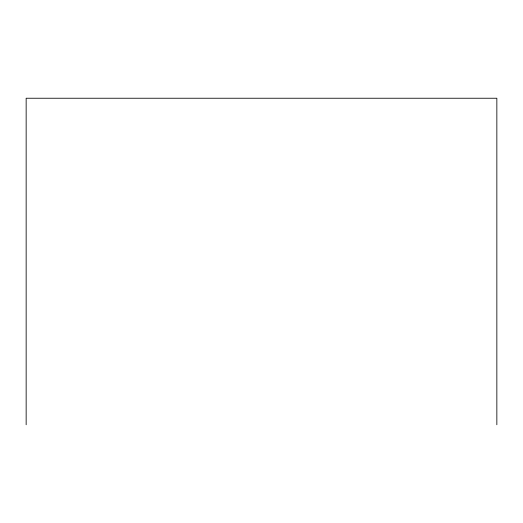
<?xml version="1.0" encoding="UTF-8"?>
<svg xmlns="http://www.w3.org/2000/svg" width="523" height="523" viewBox="0 0 523 523"><rect width="100%" height="100%" fill="white"/><g stroke="black" fill="none" stroke-linecap="round" stroke-linejoin="round"><path stroke-width="0.78" d="M496.85 424.761L496.85 98.239L26.15 98.239L26.15 424.761"/></g></svg>
